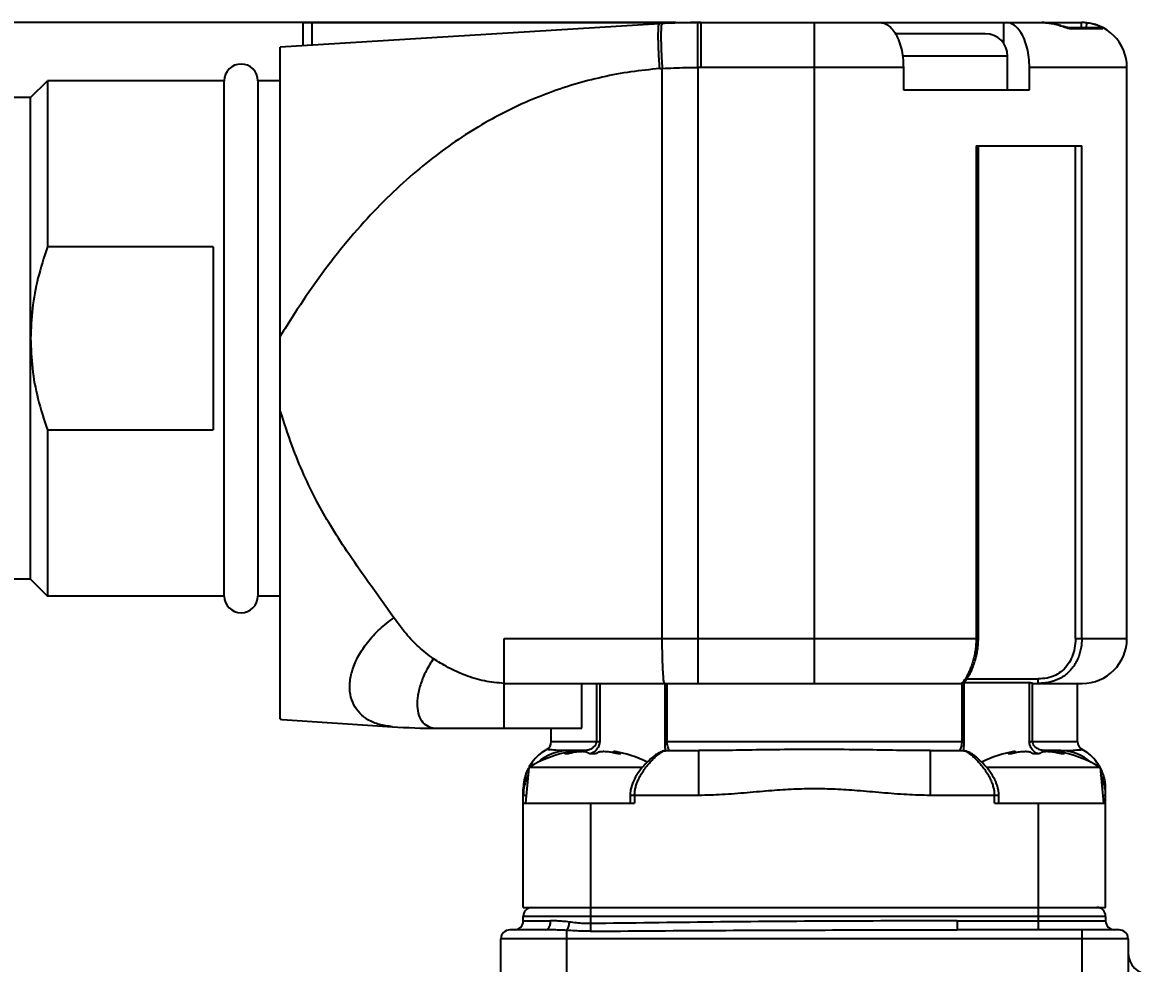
# Model space of a CAD drawing. Header units: millimetres. Extents: x 825 to 4294, y 1031 to 3282.
# Drawn here: x 3558.9 to 3609.2, y 3045.4 to 3087.4 of the extents above; entities that cross this region are included whole.
import ezdxf

# ---------------------------------------------------------------- set-up
doc = ezdxf.new("R2010")
doc.units = ezdxf.units.MM
doc.layers.add('AM_5', color=3, linetype='Continuous', lineweight=25)
doc.styles.get("Standard").update_dxf_attribs({"font": 'geniso.shx'})
doc.dimstyles.new('AM_ISO$0', dxfattribs={"dimtxt": 3.5, "dimasz": 3.5, "dimexe": 1, "dimexo": 1, "dimgap": 1.5, "dimtad": 1, "dimdsep": 46, "dimtxsty": 'Standard', "dimcen": 0, "dimclrd": 256, "dimclre": 256, "dimclrt": 2, "dimadec": 0, "dimazin": 2, "dimtp": 0.1, "dimtm": 0.1, "dimtfac": 0.71, "dimtdec": 3, "dimtmove": 0, "dimatfit": 3, "dimfxl": 1, "dimlwd": -1, "dimlwe": -1, "dimarcsym": 1})

# ---------------------------------------------------------------- blocks, each defined once
blk = doc.blocks.new('*D84')
at = {"layer": 'AM_5', "linetype": 'ByBlock', "transparency": 16777216}
for p, q in [((3588.018, 3087.39), (3505.541, 3087.39)), ((3506.541, 3083.89), (3506.541, 2966.39)), ((3605.73, 2962.89), (3505.541, 2962.89))]:
    blk.add_line(p, q, dxfattribs=at)
at = {"layer": 'AM_5', "transparency": 16777216}
for points in [[(3505.958, 3083.89), (3507.124, 3083.89), (3506.541, 3087.39)], [(3505.958, 2966.39), (3507.124, 2966.39), (3506.541, 2962.89)]]:
    blk.add_solid(points, dxfattribs=at)
at = {"layer": 'DEFPOINTS', "color": 0, "transparency": 16777216}
for p in [(3589.018, 3087.39), (3506.541, 2962.89), (3606.73, 2962.89)]:
    blk.add_point(p, dxfattribs=at)
at = {"layer": 'AM_5', "color": 2, "transparency": 16777216, "insert": (3500.04, 3025.14), "char_height": 10, "attachment_point": 5, "rotation": 90}
blk.add_mtext('124.5', dxfattribs=at)

msp = doc.modelspace()

# ---------------------------------------------------------------- linework, layer by layer
at = {"color": 7, "linetype": 'Continuous'}
for p, q in [((3587.30734, 3087.33335), (3570.37909, 3086.29015)), ((3571.37909, 3087.39015), (3571.37909, 3086.35191)), ((3571.3791, 3087.39015), (3597.16429, 3087.39015)), ((3597.17379, 3087.39015), (3606.17909, 3087.39015)), ((3605.54614, 3087.1624), (3606.95621, 3087.1624)), ((3601.85409, 3086.89015), (3597.85409, 3086.89015)), ((3570.37909, 3056.29035), (3570.37909, 3086.29015)), ((3602.85409, 3084.39015), (3602.85409, 3085.89015)), ((3598.19757, 3085.39015), (3598.19757, 3084.39015)), ((3603.82674, 3084.39015), (3603.82674, 3085.39015)), ((3608.17909, 3059.89015), (3608.17909, 3085.39015)), ((3559.22909, 3084.04015), (3559.97909, 3084.79015)), ((3559.97909, 3084.79015), (3559.97909, 3077.37519)), ((3567.87909, 3084.79015), (3559.97909, 3084.79015)), ((3567.87909, 3061.79015), (3567.87909, 3084.79015)), ((3569.37909, 3084.79015), (3569.37909, 3061.79015)), ((3570.37909, 3084.79015), (3569.37909, 3084.79015)), ((3559.22909, 3084.04015), (3554.22909, 3084.04015)), ((3559.22909, 3062.54015), (3559.22909, 3084.04015)), ((3598.19757, 3084.39015), (3603.82674, 3084.39015)), ((3601.44962, 3081.89015), (3606.16502, 3081.89015)), ((3601.5461, 3059.89015), (3601.5461, 3081.89015)), ((3567.37909, 3077.37519), (3559.97909, 3077.37519)), ((3567.37909, 3077.37519), (3567.37909, 3069.20512)), ((3559.97909, 3069.20512), (3559.97909, 3061.79015)), ((3559.97909, 3069.20512), (3567.37909, 3069.20512)), ((3559.22909, 3062.54015), (3554.22909, 3062.54015)), ((3559.22909, 3062.54015), (3559.97909, 3061.79015)), ((3567.87909, 3061.79015), (3559.97909, 3061.79015)), ((3570.37909, 3061.79015), (3569.37909, 3061.79015)), ((3580.37909, 3055.89015), (3580.37909, 3059.88964)), ((3580.37909, 3057.89015), (3600.78041, 3057.89015)), ((3583.84581, 3055.89015), (3583.84581, 3057.89015)), ((3603.81879, 3057.91695), (3600.89394, 3057.91695)), ((3603.9819, 3057.89015), (3606.17909, 3057.89015)), ((3605.97909, 3055.29015), (3605.97909, 3057.89015)), ((3570.45597, 3056.28503), (3575.38396, 3055.95657)), ((3577.37909, 3055.89015), (3583.84581, 3055.89015)), ((3582.47909, 3055.29015), (3582.47909, 3055.89015)), ((3583.9459, 3054.89015), (3583.22909, 3054.89015)), ((3583.3842, 3054.8003), (3583.3842, 3054.85856)), ((3585.27398, 3054.80031), (3585.27398, 3054.85856)), ((3587.59882, 3054.89015), (3589.06938, 3054.89015)), ((3599.38879, 3054.89015), (3600.85917, 3054.89015)), ((3603.1842, 3054.8003), (3603.1842, 3054.85856)), ((3605.22909, 3054.89015), (3604.51228, 3054.89015)), ((3605.07398, 3054.80031), (3605.07398, 3054.85856)), ((3581.46907, 3054.14015), (3581.32909, 3052.54015)), ((3586.5468, 3054.14015), (3581.46907, 3054.14015)), ((3606.98911, 3054.14015), (3601.91154, 3054.14015)), ((3606.98911, 3054.14015), (3607.12909, 3052.54015)), ((3581.22909, 3047.89015), (3581.22909, 3053.16961)), ((3585.99791, 3052.89015), (3585.99791, 3052.54015)), ((3602.46027, 3052.54015), (3602.46027, 3052.89015)), ((3607.22909, 3047.89015), (3607.22909, 3053.16961)), ((3581.22909, 3052.54015), (3586.19791, 3052.54015)), ((3602.26027, 3052.54015), (3607.22909, 3052.54015)), ((3581.22909, 3047.89015), (3607.22909, 3047.89015)), ((3581.22959, 3047.29015), (3581.22959, 3047.49015)), ((3607.22959, 3047.49015), (3607.22959, 3047.29015)), ((3582.21282, 3046.89015), (3580.62959, 3046.89015)), ((3607.82959, 3046.89015), (3600.59714, 3046.89015)), ((3580.22959, 3033.82453), (3580.22959, 3046.49015)), ((3608.22959, 3046.49015), (3608.22959, 3040.77315))]:
    msp.add_line(p, q, dxfattribs=at)
at = {"color": 9, "linetype": 'Continuous'}
for p, q in [((3571.78369, 3087.39015), (3571.78369, 3086.37671)), ((3589.15258, 3087.39015), (3589.15258, 3085.39015)), ((3594.22909, 3057.89015), (3594.22909, 3087.39015)), ((3602.66867, 3087.39015), (3602.66867, 3086.46714)), ((3604.95056, 3087.39015), (3604.95056, 3087.327)), ((3605.09927, 3087.28968), (3605.09819, 3087.28594)), ((3605.67877, 3087.1222), (3607.10536, 3087.1222)), ((3606.15857, 3087.1624), (3606.15857, 3087.39015)), ((3606.36963, 3087.1624), (3606.39499, 3087.37616)), ((3602.85409, 3085.89015), (3598.16349, 3085.89015)), ((3587.43246, 3059.89015), (3587.43246, 3085.34323)), ((3589.02684, 3085.39006), (3589.02684, 3057.89015)), ((3598.19757, 3085.39015), (3589.15258, 3085.39011)), ((3608.17909, 3085.39015), (3603.82674, 3085.39015)), ((3601.44962, 3081.89015), (3601.44962, 3059.89015)), ((3605.88256, 3059.89015), (3605.88256, 3081.89015)), ((3606.16502, 3059.89015), (3606.16502, 3081.89015)), ((3580.37909, 3059.89015), (3601.5461, 3059.89015)), ((3605.88256, 3059.89015), (3608.17909, 3059.89015)), ((3584.49276, 3057.89015), (3584.49276, 3055.29015)), ((3584.63939, 3057.89015), (3584.63939, 3055.29015)), ((3587.56424, 3055.29016), (3587.56424, 3057.89015)), ((3587.65137, 3055.29015), (3587.65137, 3057.89015)), ((3600.80681, 3057.89156), (3600.80681, 3055.29015)), ((3600.89394, 3057.91695), (3600.89394, 3055.29015)), ((3601.03639, 3058.09015), (3604.2176, 3058.09015)), ((3603.81879, 3057.91695), (3603.81879, 3055.29015)), ((3603.96542, 3055.29015), (3603.96542, 3057.89156)), ((3582.47909, 3055.29015), (3584.63939, 3055.29015)), ((3587.56424, 3055.29016), (3600.89394, 3055.29015)), ((3603.81879, 3055.29016), (3603.96542, 3055.29017)), ((3603.96542, 3055.29015), (3605.97909, 3055.29015)), ((3583.14161, 3054.79191), (3583.14161, 3054.75847)), ((3583.23775, 3054.77097), (3583.23775, 3054.81946)), ((3585.42043, 3054.81946), (3585.42043, 3054.77095)), ((3585.51657, 3054.75846), (3585.51657, 3054.79191)), ((3589.06938, 3052.89015), (3589.06938, 3054.89015)), ((3599.38879, 3054.89015), (3599.38879, 3052.89015)), ((3602.94161, 3054.79191), (3602.94161, 3054.75847)), ((3603.03775, 3054.77097), (3603.03775, 3054.81946)), ((3605.22043, 3054.81946), (3605.22043, 3054.77095)), ((3605.31657, 3054.75846), (3605.31657, 3054.79191)), ((3581.35971, 3052.89015), (3581.22909, 3052.89015)), ((3589.06939, 3052.89015), (3585.99791, 3052.89015)), ((3586.19791, 3052.89015), (3586.19791, 3052.54015)), ((3602.46027, 3052.89015), (3599.38879, 3052.89015)), ((3602.26027, 3052.54015), (3602.26027, 3052.89015)), ((3607.22909, 3052.89015), (3607.09847, 3052.89015)), ((3584.22909, 3052.54015), (3584.22959, 3047.16639)), ((3604.22959, 3046.89015), (3604.22909, 3052.54015)), ((3607.22959, 3047.49015), (3581.22959, 3047.49015)), ((3581.22959, 3047.29015), (3582.45009, 3047.29015)), ((3600.59714, 3047.29023), (3607.22959, 3047.29015)), ((3600.59714, 3047.29015), (3600.59714, 3046.89015)), ((3608.22959, 3046.49015), (3580.22959, 3046.49015)), ((3583.15106, 3046.49015), (3583.15106, 3022.63843)), ((3606.17724, 3032.23794), (3606.17724, 3046.49015))]:
    msp.add_line(p, q, dxfattribs=at)
at = {"color": 7, "linetype": 'Continuous'}
for centre, radius, start, end in [((3589.15258, 3057.39015), 30, 90, 93.526373), ((3606.17909, 3085.39015), 2, 0, 90), ((3601.85409, 3085.89015), 1, 0, 90), ((3568.62909, 3084.79015), 0.75, 0, 180), ((3568.62909, 3061.79015), 0.75, 180, 0), ((3606.17909, 3059.89015), 2, 270, 0), ((3577.37909, 3085.89015), 30, 266.186768, 270), ((3582.07909, 3055.29015), 0.4, 297.768529, 0), ((3606.37909, 3055.29015), 0.4, 180, 242.231471), ((3584.32909, 3049.42784), 5.51231, 99.87011, 121.254579), ((3583.22909, 3052.89015), 2, 90, 132.620854), ((3584.32909, 3049.42784), 5.51231, 63.826622, 80.12989), ((3604.12909, 3049.42784), 5.51231, 99.87011, 116.176618), ((3604.12909, 3049.42784), 5.51231, 58.745421, 80.12989), ((3605.22909, 3052.89015), 2, 47.382632, 90), ((3583.22909, 3052.89015), 2, 153.619506, 180), ((3605.22909, 3052.89015), 2, 0, 26.373095), ((3581.62959, 3047.49015), 0.4, 95.999986, 180), ((3606.82959, 3047.49015), 0.4, 0, 89.999882), ((3580.82959, 3047.29015), 0.4, 270, 0), ((3607.62959, 3047.29015), 0.4, 180, 270), ((3580.62959, 3046.49015), 0.4, 90, 180), ((3607.82959, 3046.49015), 0.4, 0, 89.999811), ((3609.22959, 3045.89015), 1, 180, 270)]:
    msp.add_arc(centre, radius, start, end, dxfattribs=at)
at = {"color": 9, "linetype": 'Continuous'}
for points in [[(3587.32408, 3085.33547), (3587.29334, 3085.7769), (3587.27141, 3086.18635), (3587.25843, 3086.55735), (3587.25515, 3086.87446), (3587.2623, 3087.12181), (3587.27994, 3087.27842), (3587.30734, 3087.33335)], [(3587.42352, 3087.34028), (3587.39894, 3087.28866), (3587.38239, 3087.13992), (3587.37465, 3086.90178), (3587.37606, 3086.58612), (3587.38658, 3086.20846), (3587.4057, 3085.78728), (3587.4325, 3085.34324)], [(3589.02684, 3085.38987), (3589.02485, 3085.83307), (3589.02301, 3086.24393), (3589.02134, 3086.61594), (3589.01991, 3086.93355), (3589.0188, 3087.18078), (3589.0181, 3087.33652), (3589.01786, 3087.38985)], [(3604.38352, 3087.39015), (3604.46531, 3087.38884)], [(3604.46531, 3087.38884), (3604.55776, 3087.38416)], [(3604.55776, 3087.38416), (3604.6216, 3087.37894)], [(3604.6216, 3087.37894), (3604.62731, 3087.37839), (3604.65665, 3087.37537)], [(3604.65665, 3087.37537), (3604.86658, 3087.34339), (3605.09819, 3087.28594)], [(3605.09819, 3087.28594), (3605.21738, 3087.24855), (3605.32675, 3087.2126), (3605.37705, 3087.19603)], [(3605.37705, 3087.19603), (3605.42424, 3087.18074), (3605.50863, 3087.15493), (3605.5792, 3087.1364), (3605.60918, 3087.13004)], [(3605.54635, 3087.16237), (3605.57362, 3087.16078), (3605.67876, 3087.1222)], [(3605.60918, 3087.13004), (3605.63572, 3087.12561), (3605.65893, 3087.12302)], [(3605.65893, 3087.12302), (3605.67877, 3087.1222)], [(3606.95233, 3087.21964), (3606.9153, 3087.23675), (3606.82942, 3087.27178), (3606.73109, 3087.30537), (3606.6237, 3087.33499), (3606.51057, 3087.35892), (3606.39499, 3087.37616)], [(3607.10536, 3087.1222), (3607.09872, 3087.13493), (3607.07613, 3087.15142), (3607.03874, 3087.17455), (3606.98537, 3087.2035), (3606.95233, 3087.21964)], [(3606.95642, 3087.16239), (3607.00801, 3087.15784), (3607.10536, 3087.1222)], [(3587.32408, 3085.33547), (3586.03492, 3085.18942), (3584.75362, 3084.9514), (3583.48645, 3084.62128), (3582.23973, 3084.19951), (3581.0183, 3083.68676), (3579.81895, 3083.08004), (3578.6363, 3082.37312), (3577.46591, 3081.55763), (3576.30256, 3080.62182), (3575.13951, 3079.54891), (3573.97004, 3078.3171), (3572.78508, 3076.89546), (3571.58339, 3075.2551), (3570.37908, 3073.38688)], [(3587.32408, 3085.33547), (3587.36039, 3085.33828), (3587.39651, 3085.34093), (3587.43246, 3085.34323)], [(3587.43246, 3085.34323), (3587.94386, 3085.36711), (3588.46941, 3085.38269), (3589.02684, 3085.38987)], [(3589.15258, 3085.39011), (3589.1106, 3085.39006), (3589.06869, 3085.39006), (3589.02684, 3085.39006)], [(3575.44908, 3060.82094), (3574.29429, 3062.44341), (3573.35065, 3063.7994), (3572.61848, 3064.94706), (3572.01574, 3066.01333), (3571.43703, 3067.20214), (3570.90832, 3068.49973), (3570.37908, 3070.05828)], [(3575.38396, 3055.95657), (3574.8033, 3056.05456), (3574.29258, 3056.27182), (3573.93112, 3056.55728), (3573.66141, 3056.93643), (3573.50847, 3057.39562), (3573.48572, 3057.92028), (3573.60221, 3058.49578), (3573.87183, 3059.1173), (3574.26782, 3059.71251), (3574.82356, 3060.31484), (3575.44908, 3060.82094)], [(3577.21409, 3058.99475), (3576.56168, 3059.51913), (3575.99657, 3060.11126), (3575.44908, 3060.82094)], [(3587.53875, 3057.89015), (3587.5151, 3057.9403), (3587.49264, 3058.08822), (3587.47248, 3058.32649), (3587.45565, 3058.64317), (3587.44299, 3059.02239), (3587.43513, 3059.44511), (3587.43246, 3059.89015)], [(3601.44962, 3059.89015), (3601.44088, 3059.63891), (3601.41502, 3059.39118), (3601.37344, 3059.15159), (3601.31847, 3058.92455), (3601.25327, 3058.71418), (3601.18158, 3058.52423), (3601.10738, 3058.35766), (3601.03424, 3058.21589), (3600.96515, 3058.09941), (3600.90269, 3058.00821), (3600.84928, 3057.94266), (3600.8077, 3057.90326), (3600.78041, 3057.89015)], [(3605.88256, 3059.89015), (3605.84219, 3059.46315), (3605.73105, 3059.08448), (3605.55903, 3058.76015), (3605.30104, 3058.4668), (3604.9987, 3058.26336), (3604.61162, 3058.1293), (3604.2176, 3058.09015)], [(3606.16502, 3059.89015), (3606.15177, 3059.63868), (3606.11195, 3059.39079), (3606.0457, 3059.15104), (3605.95352, 3058.92381), (3605.8365, 3058.71334), (3605.69636, 3058.52335), (3605.53535, 3058.35665), (3605.35594, 3058.21499), (3605.16002, 3058.09889), (3604.94817, 3058.00813), (3604.72093, 3057.94282), (3604.47903, 3057.90337), (3604.22322, 3057.89015)], [(3577.21409, 3058.99475), (3576.89179, 3058.44837), (3576.65596, 3057.89166), (3576.51932, 3057.35542), (3576.48917, 3056.86916), (3576.56709, 3056.45965), (3576.74882, 3056.14949), (3577.02448, 3055.95598), (3577.37909, 3055.89015)], [(3580.37909, 3057.89055), (3579.49088, 3058.00307), (3578.63754, 3058.25674), (3577.86535, 3058.60767), (3577.21409, 3058.99475)], [(3604.22322, 3057.89015), (3604.2211, 3057.90495), (3604.21931, 3057.94657), (3604.21806, 3058.01145), (3604.2176, 3058.09015)], [(3584.49276, 3055.29015), (3584.46858, 3055.1787), (3584.39393, 3055.07025), (3584.28173, 3054.98274), (3584.1249, 3054.91564), (3583.94589, 3054.89015)], [(3584.63939, 3055.29015), (3584.60872, 3055.11795), (3584.51639, 3054.95418), (3584.37495, 3054.82154), (3584.26463, 3054.7575)], [(3587.57415, 3054.94405), (3587.56715, 3055.11439), (3587.56424, 3055.29015)], [(3587.72515, 3054.94632), (3587.70795, 3054.98397), (3587.67972, 3055.07308), (3587.65837, 3055.18263), (3587.65137, 3055.29015)], [(3600.80681, 3055.29015), (3600.79929, 3055.1787), (3600.77771, 3055.07025), (3600.74977, 3054.98274), (3600.72014, 3054.91564), (3600.71079, 3054.89579)], [(3600.89394, 3055.29015), (3600.89114, 3055.11795), (3600.88449, 3054.95418), (3600.88173, 3054.88931)], [(3604.19237, 3054.75826), (3604.10166, 3054.80899), (3603.95001, 3054.94405), (3603.85076, 3055.11439), (3603.81879, 3055.29015)], [(3604.51229, 3054.89015), (3604.33306, 3054.9157), (3604.17438, 3054.98397), (3604.06154, 3055.07308), (3603.9879, 3055.18263), (3603.96542, 3055.29015)], [(3583.22909, 3054.89015), (3582.84746, 3054.89841), (3582.51127, 3054.91817), (3582.29995, 3054.93622)], [(3583.2291, 3054.89013), (3583.2471, 3054.88201), (3583.25874, 3054.86721), (3583.26994, 3054.84372), (3583.2723, 3054.83727)], [(3583.95813, 3054.85396), (3583.95442, 3054.87485), (3583.9459, 3054.89015)], [(3586.19791, 3052.89015), (3586.20738, 3053.04922), (3586.23551, 3053.21625), (3586.28574, 3053.39387), (3586.36105, 3053.58337), (3586.4635, 3053.7838), (3586.59285, 3053.99105), (3586.74275, 3054.19423), (3586.90044, 3054.38062), (3587.05345, 3054.54056), (3587.19453, 3054.66979), (3587.32033, 3054.76819), (3587.42987, 3054.83685), (3587.52262, 3054.87706), (3587.59903, 3054.89015)], [(3587.57628, 3054.88946), (3587.57415, 3054.94405)], [(3587.75773, 3054.89015), (3587.73801, 3054.9157), (3587.72515, 3054.94632)], [(3599.38879, 3054.89015), (3598.24436, 3054.89841), (3596.82969, 3054.91817), (3595.13683, 3054.93622), (3593.31988, 3054.93621), (3591.62819, 3054.91817), (3590.21367, 3054.89841), (3589.06939, 3054.89015)], [(3600.71079, 3054.89579), (3600.70045, 3054.89015)], [(3600.85915, 3054.89015), (3600.93548, 3054.87709), (3601.02841, 3054.83679), (3601.13834, 3054.76784), (3601.2646, 3054.66898), (3601.40614, 3054.53918), (3601.55897, 3054.37925), (3601.71656, 3054.1928), (3601.8664, 3053.98948), (3601.99532, 3053.78268), (3602.09772, 3053.58207), (3602.17259, 3053.39341), (3602.22254, 3053.21685), (3602.25069, 3053.05026), (3602.26027, 3052.89015)], [(3604.50004, 3054.8539), (3604.50379, 3054.87493), (3604.51229, 3054.89015)], [(3605.18588, 3054.83728), (3605.18824, 3054.84372), (3605.19944, 3054.86721), (3605.21108, 3054.88201), (3605.22908, 3054.89013)], [(3605.22909, 3054.89015), (3605.61072, 3054.89841), (3605.94691, 3054.91817), (3606.15823, 3054.93622)], [(3599.38879, 3052.89015), (3598.35434, 3052.92406), (3597.2345, 3053.00931), (3596.14035, 3053.10164), (3595.15132, 3053.16287), (3594.22919, 3053.18362), (3593.3071, 3053.16289), (3592.3181, 3053.10166), (3591.22389, 3053.00932), (3590.10392, 3052.92406), (3589.06939, 3052.89015)], [(3582.21282, 3046.89015), (3582.30244, 3046.91978), (3582.37799, 3047.00299), (3582.43094, 3047.13273), (3582.45009, 3047.29015)], [(3583.28067, 3047.23877), (3582.99684, 3047.26875), (3582.72101, 3047.2851), (3582.45009, 3047.29015)], [(3583.28068, 3047.23877), (3583.25373, 3047.08048), (3583.21048, 3046.9487), (3583.15784, 3046.86446)], [(3584.22959, 3047.16575), (3583.92281, 3047.17128), (3583.60396, 3047.19828), (3583.28067, 3047.23877)], [(3600.59714, 3047.29023), (3595.1411, 3047.27766), (3589.68519, 3047.23636), (3584.22959, 3047.16639)], [(3584.22959, 3047.16575), (3584.23178, 3047.03415), (3584.23372, 3046.91725), (3584.2352, 3046.82802)], [(3583.15784, 3046.86446), (3582.83532, 3046.87982), (3582.51996, 3046.88781), (3582.21282, 3046.89015)], [(3583.15784, 3046.86446), (3583.15429, 3046.77903), (3583.1519, 3046.6472), (3583.15106, 3046.49015)], [(3584.2352, 3046.828), (3583.89395, 3046.83054), (3583.53121, 3046.84392), (3583.15784, 3046.86446)], [(3584.2352, 3046.828), (3589.58609, 3046.8632), (3595.04008, 3046.88349), (3600.59714, 3046.89015)], [(3606.17724, 3046.49015), (3606.17804, 3046.64323), (3606.18031, 3046.773), (3606.1837, 3046.85971), (3606.18771, 3046.89015)]]:
    msp.add_spline(points, degree=3, dxfattribs=at)
at = {"color": 7, "linetype": 'Continuous'}
for points in [[(3597.16429, 3087.39015), (3597.39875, 3087.33843), (3597.61873, 3087.18762), (3597.81522, 3086.94533)], [(3597.81522, 3086.94533), (3597.97793, 3086.6251), (3598.09889, 3086.24494), (3598.173, 3085.82475), (3598.19757, 3085.39015)], [(3603.82674, 3085.39015), (3603.80181, 3085.82785), (3603.72717, 3086.24856), (3603.60607, 3086.62763), (3603.44368, 3086.94645), (3603.24772, 3087.18778), (3603.02814, 3087.33833), (3602.79345, 3087.39015)], [(3605.09927, 3087.28968), (3604.91493, 3087.33562), (3604.59976, 3087.38128), (3604.38352, 3087.39015)], [(3605.54294, 3087.1625), (3605.50902, 3087.16878), (3605.44814, 3087.18393), (3605.36876, 3087.20708), (3605.27639, 3087.23573), (3605.17309, 3087.26773), (3605.09927, 3087.28968)], [(3606.39499, 3087.37616), (3606.31639, 3087.38393), (3606.23754, 3087.3886), (3606.15857, 3087.39015)], [(3559.97909, 3077.37519), (3559.55973, 3075.97683), (3559.31139, 3074.62298), (3559.22909, 3073.29015)], [(3559.22909, 3073.29015), (3559.31133, 3071.95789), (3559.55945, 3070.60462), (3559.97909, 3069.20512)], [(3601.06681, 3058.13756), (3601.09959, 3058.19197), (3601.1352, 3058.25497), (3601.1732, 3058.32682), (3601.21307, 3058.40772), (3601.25413, 3058.49772), (3601.29566, 3058.59677), (3601.33682, 3058.70469), (3601.37674, 3058.82119), (3601.41449, 3058.94588), (3601.44915, 3059.07825), (3601.47981, 3059.21776), (3601.50557, 3059.36376), (3601.52561, 3059.51552), (3601.53918, 3059.67219), (3601.54563, 3059.83282), (3601.5461, 3059.89015)], [(3600.78042, 3057.89015), (3600.85228, 3057.90332), (3600.90178, 3057.93005), (3600.92871, 3057.95255), (3600.9481, 3057.97253), (3600.96691, 3057.99446), (3600.9875, 3058.0207), (3601.01077, 3058.05264), (3601.03717, 3058.09132), (3601.06681, 3058.13756)], [(3600.80681, 3057.89156), (3600.79867, 3057.89078), (3600.79053, 3057.89031), (3600.78239, 3057.89015)], [(3600.81743, 3057.8931), (3600.80681, 3057.89156)], [(3600.89394, 3057.91695), (3600.88021, 3057.91215), (3600.85052, 3057.90105), (3600.81743, 3057.8931)], [(3603.92527, 3057.90104), (3603.87486, 3057.91214), (3603.81879, 3057.91695)], [(3603.96542, 3057.89156), (3603.92527, 3057.90104)], [(3603.98187, 3057.89015), (3603.97091, 3057.89078), (3603.96566, 3057.8922)], [(3570.37909, 3056.29036), (3570.40402, 3056.28858), (3570.42965, 3056.28681), (3570.45597, 3056.28503)], [(3582.27076, 3054.93905), (3581.99355, 3054.75633), (3581.68599, 3054.45595), (3581.47597, 3054.14619)], [(3583.08065, 3054.76289), (3583.08056, 3054.76111), (3583.09493, 3054.75725), (3583.12681, 3054.75736), (3583.17163, 3054.76143), (3583.2249, 3054.76883), (3583.28474, 3054.77927), (3583.3459, 3054.79191)], [(3583.14161, 3054.79191), (3583.10455, 3054.77914), (3583.08362, 3054.76849), (3583.08065, 3054.76289)], [(3583.23775, 3054.81946), (3583.20586, 3054.81072), (3583.17382, 3054.80154), (3583.14161, 3054.79191)], [(3583.3842, 3054.85856), (3583.37445, 3054.85597), (3583.34621, 3054.84845), (3583.30244, 3054.83677), (3583.23775, 3054.81946)], [(3583.3459, 3054.79191), (3583.38961, 3054.80148), (3583.43339, 3054.81066), (3583.47723, 3054.81946)], [(3583.47723, 3054.81946), (3583.58629, 3054.8379), (3583.68649, 3054.84988), (3583.78046, 3054.85668), (3583.86864, 3054.85852), (3583.94589, 3054.85529), (3584.00662, 3054.84787), (3584.05515, 3054.83608), (3584.08961, 3054.81946)], [(3584.08961, 3054.81946), (3584.10136, 3054.81066), (3584.11309, 3054.80148), (3584.1248, 3054.79191)], [(3584.1248, 3054.79191), (3584.14949, 3054.77917), (3584.19019, 3054.76846), (3584.24151, 3054.76103), (3584.30112, 3054.7572), (3584.36477, 3054.75746), (3584.42288, 3054.7617), (3584.47197, 3054.76925), (3584.51019, 3054.77972), (3584.53338, 3054.79191)], [(3584.53338, 3054.79191), (3584.54515, 3054.80152), (3584.55688, 3054.8107), (3584.56857, 3054.81946)], [(3584.56857, 3054.81946), (3584.61396, 3054.83945), (3584.67958, 3054.852), (3584.76559, 3054.85808), (3584.86605, 3054.85719), (3584.97067, 3054.84998), (3585.07549, 3054.83738), (3585.18095, 3054.81946)], [(3585.18095, 3054.81946), (3585.22532, 3054.81055), (3585.2691, 3054.80136), (3585.31228, 3054.79191)], [(3585.42043, 3054.81946), (3585.35596, 3054.83671), (3585.31216, 3054.8484), (3585.28381, 3054.85595), (3585.27398, 3054.85856)], [(3585.31228, 3054.79191), (3585.37144, 3054.77965), (3585.429, 3054.76951), (3585.47996, 3054.76223), (3585.52294, 3054.7579), (3585.55553, 3054.75684), (3585.57405, 3054.75914), (3585.57806, 3054.76334)], [(3585.51657, 3054.79191), (3585.48475, 3054.80143), (3585.4527, 3054.81061), (3585.42043, 3054.81946)], [(3585.57806, 3054.76334), (3585.57831, 3054.76423), (3585.56949, 3054.77176), (3585.54817, 3054.78127), (3585.51657, 3054.79191)], [(3587.59882, 3054.88996), (3587.48121, 3054.87436), (3587.29339, 3054.79685), (3587.08883, 3054.66266), (3586.85937, 3054.4697), (3586.60848, 3054.21347), (3586.35598, 3053.89378), (3586.14356, 3053.5239), (3586.01951, 3053.1326), (3585.99796, 3052.89015)], [(3602.46023, 3052.89015), (3602.44078, 3053.1204), (3602.32216, 3053.50705), (3602.1161, 3053.87351), (3601.86751, 3054.1933), (3601.61589, 3054.45377), (3601.38249, 3054.65271), (3601.17346, 3054.79206), (3600.98286, 3054.87281), (3600.85943, 3054.88998)], [(3602.88065, 3054.76289), (3602.88056, 3054.76111), (3602.89493, 3054.75725), (3602.92681, 3054.75736), (3602.97163, 3054.76143), (3603.0249, 3054.76883), (3603.08474, 3054.77927), (3603.1459, 3054.79191)], [(3602.94161, 3054.79191), (3602.90455, 3054.77914), (3602.88362, 3054.76849), (3602.88065, 3054.76289)], [(3603.03775, 3054.81946), (3603.00586, 3054.81072), (3602.97382, 3054.80154), (3602.94161, 3054.79191)], [(3603.1842, 3054.85856), (3603.17445, 3054.85597), (3603.14621, 3054.84845), (3603.10244, 3054.83677), (3603.03775, 3054.81946)], [(3603.1459, 3054.79191), (3603.18961, 3054.80148), (3603.23339, 3054.81066), (3603.27723, 3054.81946)], [(3603.27723, 3054.81946), (3603.38629, 3054.8379), (3603.48649, 3054.84988), (3603.58046, 3054.85668), (3603.66864, 3054.85852), (3603.74589, 3054.85529), (3603.80662, 3054.84787), (3603.85515, 3054.83608), (3603.88961, 3054.81946)], [(3603.88961, 3054.81946), (3603.90136, 3054.81066), (3603.91309, 3054.80148), (3603.9248, 3054.79191)], [(3603.9248, 3054.79191), (3603.94949, 3054.77917), (3603.99019, 3054.76846), (3604.04151, 3054.76103), (3604.10112, 3054.7572), (3604.16477, 3054.75746), (3604.22288, 3054.7617), (3604.27197, 3054.76925), (3604.31019, 3054.77972), (3604.33338, 3054.79191)], [(3604.33338, 3054.79191), (3604.34515, 3054.80152), (3604.35688, 3054.8107), (3604.36857, 3054.81946)], [(3604.36857, 3054.81946), (3604.41396, 3054.83945), (3604.47958, 3054.852), (3604.56559, 3054.85808), (3604.66605, 3054.85719), (3604.77067, 3054.84998), (3604.87549, 3054.83738), (3604.98095, 3054.81946)], [(3604.98095, 3054.81946), (3605.02532, 3054.81055), (3605.0691, 3054.80136), (3605.11228, 3054.79191)], [(3605.22043, 3054.81946), (3605.15596, 3054.83671), (3605.11216, 3054.8484), (3605.08381, 3054.85595), (3605.07398, 3054.85856)], [(3605.11228, 3054.79191), (3605.17144, 3054.77965), (3605.229, 3054.76951), (3605.27996, 3054.76223), (3605.32294, 3054.7579), (3605.35553, 3054.75684), (3605.37405, 3054.75914), (3605.37806, 3054.76334)], [(3605.31657, 3054.79191), (3605.28475, 3054.80143), (3605.2527, 3054.81061), (3605.22043, 3054.81946)], [(3605.37806, 3054.76334), (3605.37831, 3054.76423), (3605.36949, 3054.77176), (3605.34817, 3054.78127), (3605.31657, 3054.79191)], [(3606.98221, 3054.14619), (3606.77219, 3054.45595), (3606.46463, 3054.75633), (3606.18742, 3054.93905)], [(3581.44971, 3054.09675), (3581.29564, 3053.69525), (3581.23096, 3053.27012)], [(3581.46659, 3054.12891), (3581.44971, 3054.09675)], [(3606.98641, 3054.13851), (3606.98221, 3054.14619)], [(3607.00847, 3054.09675), (3606.99159, 3054.12891)], [(3607.22722, 3053.27012), (3607.16254, 3053.69525), (3607.00847, 3054.09675)], [(3581.23096, 3053.27012), (3581.22979, 3053.23684), (3581.22918, 3053.2068), (3581.22895, 3053.17956)], [(3607.22788, 3053.25312), (3607.22722, 3053.27012)], [(3607.22898, 3053.19298), (3607.22786, 3053.25312)], [(3607.22898, 3053.19298), (3607.22786, 3053.25312)], [(3607.22924, 3053.16964), (3607.22923, 3053.17956), (3607.229, 3053.2068), (3607.22839, 3053.23684), (3607.22788, 3053.25312)], [(3581.22895, 3053.17956), (3581.22894, 3053.16964)], [(3581.22914, 3053.18361), (3581.22908, 3053.16123)], [(3581.22912, 3053.11064), (3581.22911, 3053.10062), (3581.2291, 3053.07831), (3581.22909, 3053.05374)], [(3581.22911, 3053.08985), (3581.2291, 3053.07831), (3581.22909, 3053.05374)], [(3581.22909, 3053.05374), (3581.22909, 3053.04884)], [(3581.22909, 3053.05374), (3581.22909, 3053.02793), (3581.2291, 3053.00281), (3581.2291, 3052.97898), (3581.22909, 3052.95589), (3581.22909, 3052.93231), (3581.22912, 3052.91315), (3581.22912, 3052.91096)], [(3581.22909, 3053.04884), (3581.22909, 3053.04087)], [(3581.22909, 3053.04087), (3581.22909, 3053.03609)], [(3581.22909, 3052.93953), (3581.22909, 3052.93231), (3581.22912, 3052.91315), (3581.22912, 3052.91096)], [(3607.2291, 3053.16123), (3607.22898, 3053.19298)]]:
    msp.add_spline(points, degree=3, dxfattribs=at)

# ---------------------------------------------------------------- dimensions: what is measured, and where the dimension line sits
at = {"layer": 'AM_5'}
dim = msp.add_linear_dim(base=(3506.54106, 2962.89015), p1=(3589.01786, 3087.38985), p2=(3606.72959, 2962.89015), angle=90, dimstyle='AM_ISO$0', override={"dimtxt": 10, "dimpost": ''}, dxfattribs=at)
dim.commit()
dim.dimension.update_dxf_attribs({"geometry": '*D84', "text_midpoint": (3500.04007, 3025.14)})

doc.saveas('drawing.dxf')
